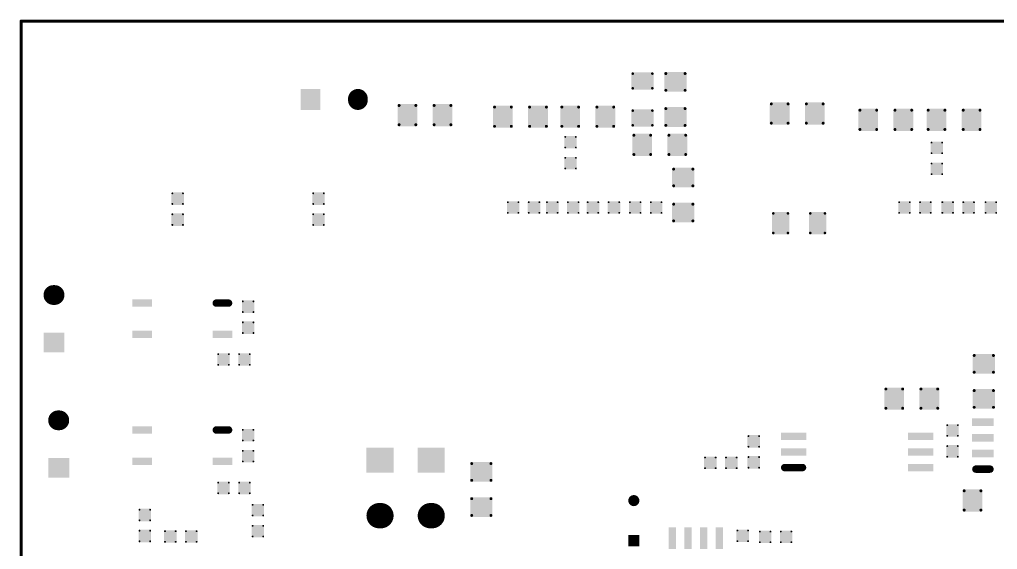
# Model space of a CAD drawing. Header units: millimetres. Extents: x 34 to 187, y 46 to 127.
# Drawn here: x 34.2 to 113.5, y 84.2 to 127.1 of the extents above; entities that cross this region are included whole.
import ezdxf

# ---------------------------------------------------------------- set-up
doc = ezdxf.new("R2010")
doc.units = ezdxf.units.MM
doc.layers.add('BottomPaste', color=16, linetype='Continuous')
doc.layers.add('KeepOutLayer', color=6, linetype='Continuous')

msp = doc.modelspace()

# ---------------------------------------------------------------- linework, layer by layer
at = {"layer": 'BottomPaste'}
for points, const_width in [([(83.862, 122.745, 1), (83.966, 122.745, 1)], 0.105), ([(85.452, 122.745, 1), (85.556, 122.745, 1)], 0.105), ([(86.534, 122.752, 1), (86.654, 122.752, 1)], 0.12), ([(88.098, 122.752, 1), (88.218, 122.752, 1)], 0.12), ([(61.215, 120.7, 1), (62.015, 120.7, 1)], 0.8), ([(61.215, 120.6, 1), (62.015, 120.6, 1)], 0.8), ([(83.862, 121.555, 1), (83.966, 121.555, 1)], 0.105), ([(85.452, 121.555, 1), (85.556, 121.555, 1)], 0.105), ([(86.534, 121.392, 1), (86.654, 121.392, 1)], 0.12), ([(88.098, 121.392, 1), (88.218, 121.392, 1)], 0.12), ([(64.894, 120.162, 1), (65.014, 120.162, 1)], 0.12), ([(66.254, 120.162, 1), (66.374, 120.162, 1)], 0.12), ([(67.738, 120.162, 1), (67.858, 120.162, 1)], 0.12), ([(69.098, 120.162, 1), (69.218, 120.162, 1)], 0.12), ([(72.641, 120.035, 1), (72.761, 120.035, 1)], 0.12), ([(74.001, 120.035, 1), (74.121, 120.035, 1)], 0.12), ([(75.485, 120.035, 1), (75.605, 120.035, 1)], 0.12), ([(76.845, 120.035, 1), (76.965, 120.035, 1)], 0.12), ([(78.102, 120.035, 1), (78.222, 120.035, 1)], 0.12), ([(79.462, 120.035, 1), (79.582, 120.035, 1)], 0.12), ([(80.946, 120.035, 1), (81.066, 120.035, 1)], 0.12), ([(82.306, 120.035, 1), (82.426, 120.035, 1)], 0.12), ([(83.862, 119.745, 1), (83.966, 119.745, 1)], 0.105), ([(85.452, 119.745, 1), (85.556, 119.745, 1)], 0.105), ([(86.534, 119.908, 1), (86.654, 119.908, 1)], 0.12), ([(88.098, 119.908, 1), (88.218, 119.908, 1)], 0.12), ([(95.094, 120.289, 1), (95.214, 120.289, 1)], 0.12), ([(96.454, 120.289, 1), (96.574, 120.289, 1)], 0.12), ([(97.939, 120.289, 1), (98.059, 120.289, 1)], 0.12), ([(99.299, 120.289, 1), (99.419, 120.289, 1)], 0.12), ([(102.282, 119.781, 1), (102.402, 119.781, 1)], 0.12), ([(103.642, 119.781, 1), (103.762, 119.781, 1)], 0.12), ([(105.127, 119.781, 1), (105.247, 119.781, 1)], 0.12), ([(106.487, 119.781, 1), (106.607, 119.781, 1)], 0.12), ([(107.82, 119.781, 1), (107.94, 119.781, 1)], 0.12), ([(109.18, 119.781, 1), (109.3, 119.781, 1)], 0.12), ([(110.664, 119.781, 1), (110.784, 119.781, 1)], 0.12), ([(112.024, 119.781, 1), (112.144, 119.781, 1)], 0.12), ([(64.894, 118.598, 1), (65.014, 118.598, 1)], 0.12), ([(66.254, 118.598, 1), (66.374, 118.598, 1)], 0.12), ([(67.738, 118.598, 1), (67.858, 118.598, 1)], 0.12), ([(69.098, 118.598, 1), (69.218, 118.598, 1)], 0.12), ([(72.641, 118.471, 1), (72.761, 118.471, 1)], 0.12), ([(74.001, 118.471, 1), (74.121, 118.471, 1)], 0.12), ([(75.485, 118.471, 1), (75.605, 118.471, 1)], 0.12), ([(76.845, 118.471, 1), (76.965, 118.471, 1)], 0.12), ([(78.102, 118.471, 1), (78.222, 118.471, 1)], 0.12), ([(79.462, 118.471, 1), (79.582, 118.471, 1)], 0.12), ([(80.946, 118.471, 1), (81.066, 118.471, 1)], 0.12), ([(82.306, 118.471, 1), (82.426, 118.471, 1)], 0.12), ([(83.862, 118.555, 1), (83.966, 118.555, 1)], 0.105), ([(85.452, 118.555, 1), (85.556, 118.555, 1)], 0.105), ([(86.534, 118.548, 1), (86.654, 118.548, 1)], 0.12), ([(88.098, 118.548, 1), (88.218, 118.548, 1)], 0.12), ([(95.094, 118.725, 1), (95.214, 118.725, 1)], 0.12), ([(96.454, 118.725, 1), (96.574, 118.725, 1)], 0.12), ([(97.939, 118.725, 1), (98.059, 118.725, 1)], 0.12), ([(99.299, 118.725, 1), (99.419, 118.725, 1)], 0.12), ([(102.282, 118.217, 1), (102.402, 118.217, 1)], 0.12), ([(103.642, 118.217, 1), (103.762, 118.217, 1)], 0.12), ([(105.127, 118.217, 1), (105.247, 118.217, 1)], 0.12), ([(106.487, 118.217, 1), (106.607, 118.217, 1)], 0.12), ([(107.82, 118.217, 1), (107.94, 118.217, 1)], 0.12), ([(109.18, 118.217, 1), (109.3, 118.217, 1)], 0.12), ([(110.664, 118.217, 1), (110.784, 118.217, 1)], 0.12), ([(112.024, 118.217, 1), (112.144, 118.217, 1)], 0.12), ([(78.397, 117.614, 1), (78.473, 117.614, 1)], 0.0762), ([(79.261, 117.614, 1), (79.337, 117.614, 1)], 0.0762), ([(83.944, 117.749, 1), (84.064, 117.749, 1)], 0.12), ([(85.304, 117.749, 1), (85.424, 117.749, 1)], 0.12), ([(86.788, 117.749, 1), (86.908, 117.749, 1)], 0.12), ([(88.148, 117.749, 1), (88.268, 117.749, 1)], 0.12), ([(78.397, 116.75, 1), (78.473, 116.75, 1)], 0.0762), ([(79.261, 116.75, 1), (79.337, 116.75, 1)], 0.0762), ([(108.115, 117.156, 1), (108.191, 117.156, 1)], 0.0762), ([(108.979, 117.156, 1), (109.055, 117.156, 1)], 0.0762), ([(78.397, 115.914, 1), (78.473, 115.914, 1)], 0.0762), ([(79.261, 115.914, 1), (79.337, 115.914, 1)], 0.0762), ([(83.944, 116.185, 1), (84.064, 116.185, 1)], 0.12), ([(85.304, 116.185, 1), (85.424, 116.185, 1)], 0.12), ([(86.788, 116.185, 1), (86.908, 116.185, 1)], 0.12), ([(88.148, 116.185, 1), (88.268, 116.185, 1)], 0.12), ([(108.115, 116.293, 1), (108.191, 116.293, 1)], 0.0762), ([(108.979, 116.293, 1), (109.055, 116.293, 1)], 0.0762), ([(78.397, 115.05, 1), (78.473, 115.05, 1)], 0.0762), ([(79.261, 115.05, 1), (79.337, 115.05, 1)], 0.0762), ([(87.169, 115.005, 1), (87.289, 115.005, 1)], 0.12), ([(88.733, 115.005, 1), (88.853, 115.005, 1)], 0.12), ([(108.115, 115.456, 1), (108.191, 115.456, 1)], 0.0762), ([(108.979, 115.456, 1), (109.055, 115.456, 1)], 0.0762), ([(108.115, 114.593, 1), (108.191, 114.593, 1)], 0.0762), ([(108.979, 114.593, 1), (109.055, 114.593, 1)], 0.0762), ([(87.169, 113.645, 1), (87.289, 113.645, 1)], 0.12), ([(88.733, 113.645, 1), (88.853, 113.645, 1)], 0.12), ([(46.52, 113.042, 1), (46.596, 113.042, 1)], 0.0762), ([(47.384, 113.042, 1), (47.46, 113.042, 1)], 0.0762), ([(57.95, 113.042, 1), (58.026, 113.042, 1)], 0.0762), ([(58.814, 113.042, 1), (58.89, 113.042, 1)], 0.0762), ([(46.52, 112.178, 1), (46.596, 112.178, 1)], 0.0762), ([(47.384, 112.178, 1), (47.46, 112.178, 1)], 0.0762), ([(57.95, 112.178, 1), (58.026, 112.178, 1)], 0.0762), ([(58.814, 112.178, 1), (58.89, 112.178, 1)], 0.0762), ([(73.737, 112.319, 1), (73.813, 112.319, 1)], 0.0762), ([(74.601, 112.319, 1), (74.677, 112.319, 1)], 0.0762), ([(75.437, 112.319, 1), (75.513, 112.319, 1)], 0.0762), ([(76.301, 112.319, 1), (76.377, 112.319, 1)], 0.0762), ([(76.912, 112.319, 1), (76.988, 112.319, 1)], 0.0762), ([(77.776, 112.319, 1), (77.852, 112.319, 1)], 0.0762), ([(78.612, 112.319, 1), (78.688, 112.319, 1)], 0.0762), ([(79.476, 112.319, 1), (79.552, 112.319, 1)], 0.0762), ([(80.214, 112.319, 1), (80.29, 112.319, 1)], 0.0762), ([(81.078, 112.319, 1), (81.154, 112.319, 1)], 0.0762), ([(81.914, 112.319, 1), (81.99, 112.319, 1)], 0.0762), ([(82.778, 112.319, 1), (82.854, 112.319, 1)], 0.0762), ([(83.643, 112.319, 1), (83.719, 112.319, 1)], 0.0762), ([(84.507, 112.319, 1), (84.583, 112.319, 1)], 0.0762), ([(85.343, 112.319, 1), (85.419, 112.319, 1)], 0.0762), ([(86.207, 112.319, 1), (86.283, 112.319, 1)], 0.0762), ([(87.169, 112.161, 1), (87.289, 112.161, 1)], 0.12), ([(88.733, 112.161, 1), (88.853, 112.161, 1)], 0.12), ([(105.487, 112.319, 1), (105.563, 112.319, 1)], 0.0762), ([(106.351, 112.319, 1), (106.427, 112.319, 1)], 0.0762), ([(107.187, 112.319, 1), (107.263, 112.319, 1)], 0.0762), ([(108.051, 112.319, 1), (108.127, 112.319, 1)], 0.0762), ([(108.993, 112.319, 1), (109.069, 112.319, 1)], 0.0762), ([(109.856, 112.319, 1), (109.932, 112.319, 1)], 0.0762), ([(110.693, 112.319, 1), (110.769, 112.319, 1)], 0.0762), ([(111.556, 112.319, 1), (111.632, 112.319, 1)], 0.0762), ([(112.498, 112.319, 1), (112.574, 112.319, 1)], 0.0762), ([(113.362, 112.319, 1), (113.438, 112.319, 1)], 0.0762), ([(46.52, 111.342, 1), (46.596, 111.342, 1)], 0.0762), ([(47.384, 111.342, 1), (47.46, 111.342, 1)], 0.0762), ([(57.95, 111.342, 1), (58.026, 111.342, 1)], 0.0762), ([(58.814, 111.342, 1), (58.89, 111.342, 1)], 0.0762), ([(73.737, 111.455, 1), (73.813, 111.455, 1)], 0.0762), ([(74.601, 111.455, 1), (74.677, 111.455, 1)], 0.0762), ([(75.437, 111.455, 1), (75.513, 111.455, 1)], 0.0762), ([(76.301, 111.455, 1), (76.377, 111.455, 1)], 0.0762), ([(76.912, 111.455, 1), (76.988, 111.455, 1)], 0.0762), ([(77.776, 111.455, 1), (77.852, 111.455, 1)], 0.0762), ([(78.612, 111.455, 1), (78.688, 111.455, 1)], 0.0762), ([(79.476, 111.455, 1), (79.552, 111.455, 1)], 0.0762), ([(80.214, 111.455, 1), (80.29, 111.455, 1)], 0.0762), ([(81.078, 111.455, 1), (81.154, 111.455, 1)], 0.0762), ([(81.914, 111.455, 1), (81.99, 111.455, 1)], 0.0762), ([(82.778, 111.455, 1), (82.854, 111.455, 1)], 0.0762), ([(83.643, 111.455, 1), (83.719, 111.455, 1)], 0.0762), ([(84.507, 111.455, 1), (84.583, 111.455, 1)], 0.0762), ([(85.343, 111.455, 1), (85.419, 111.455, 1)], 0.0762), ([(86.207, 111.455, 1), (86.283, 111.455, 1)], 0.0762), ([(95.262, 111.412, 1), (95.366, 111.412, 1)], 0.105), ([(96.452, 111.412, 1), (96.556, 111.412, 1)], 0.105), ([(98.262, 111.412, 1), (98.366, 111.412, 1)], 0.105), ([(99.452, 111.412, 1), (99.556, 111.412, 1)], 0.105), ([(105.487, 111.455, 1), (105.563, 111.455, 1)], 0.0762), ([(106.351, 111.455, 1), (106.427, 111.455, 1)], 0.0762), ([(107.187, 111.455, 1), (107.263, 111.455, 1)], 0.0762), ([(108.051, 111.455, 1), (108.127, 111.455, 1)], 0.0762), ([(108.993, 111.455, 1), (109.069, 111.455, 1)], 0.0762), ([(109.856, 111.455, 1), (109.932, 111.455, 1)], 0.0762), ([(110.693, 111.455, 1), (110.769, 111.455, 1)], 0.0762), ([(111.556, 111.455, 1), (111.632, 111.455, 1)], 0.0762), ([(112.498, 111.455, 1), (112.574, 111.455, 1)], 0.0762), ([(113.362, 111.455, 1), (113.438, 111.455, 1)], 0.0762), ([(46.52, 110.478, 1), (46.596, 110.478, 1)], 0.0762), ([(47.384, 110.478, 1), (47.46, 110.478, 1)], 0.0762), ([(57.95, 110.478, 1), (58.026, 110.478, 1)], 0.0762), ([(58.814, 110.478, 1), (58.89, 110.478, 1)], 0.0762), ([(87.169, 110.801, 1), (87.289, 110.801, 1)], 0.12), ([(88.733, 110.801, 1), (88.853, 110.801, 1)], 0.12), ([(95.262, 109.822, 1), (95.366, 109.822, 1)], 0.105), ([(96.452, 109.822, 1), (96.556, 109.822, 1)], 0.105), ([(98.262, 109.822, 1), (98.366, 109.822, 1)], 0.105), ([(99.452, 109.822, 1), (99.556, 109.822, 1)], 0.105), ([(36.507, 104.795, 1), (37.307, 104.795, 1)], 0.8), ([(36.607, 104.795, 1), (37.407, 104.795, 1)], 0.8), ([(49.971, 104.14, 1), (50.271, 104.14, 1)], 0.3), ([(50.971, 104.14, 1), (51.271, 104.14, 1)], 0.3), ([(52.235, 104.279, 1), (52.311, 104.279, 1)], 0.0762), ([(53.099, 104.279, 1), (53.175, 104.279, 1)], 0.0762), ([(52.235, 103.415, 1), (52.311, 103.415, 1)], 0.0762), ([(53.099, 103.415, 1), (53.175, 103.415, 1)], 0.0762), ([(52.235, 102.579, 1), (52.311, 102.579, 1)], 0.0762), ([(53.099, 102.579, 1), (53.175, 102.579, 1)], 0.0762), ([(52.235, 101.715, 1), (52.311, 101.715, 1)], 0.0762), ([(53.099, 101.715, 1), (53.175, 101.715, 1)], 0.0762), ([(50.242, 100, 1), (50.318, 100, 1)], 0.0762), ([(51.106, 100, 1), (51.182, 100, 1)], 0.0762), ([(51.942, 100, 1), (52.018, 100, 1)], 0.0762), ([(52.806, 100, 1), (52.882, 100, 1)], 0.0762), ([(111.553, 99.892, 1), (111.673, 99.892, 1)], 0.12), ([(113.117, 99.892, 1), (113.237, 99.892, 1)], 0.12), ([(50.242, 99.136, 1), (50.318, 99.136, 1)], 0.0762), ([(51.106, 99.136, 1), (51.182, 99.136, 1)], 0.0762), ([(51.942, 99.136, 1), (52.018, 99.136, 1)], 0.0762), ([(52.806, 99.136, 1), (52.882, 99.136, 1)], 0.0762), ([(111.553, 98.532, 1), (111.673, 98.532, 1)], 0.12), ([(113.117, 98.532, 1), (113.237, 98.532, 1)], 0.12), ([(104.391, 97.175, 1), (104.511, 97.175, 1)], 0.12), ([(105.751, 97.175, 1), (105.871, 97.175, 1)], 0.12), ([(107.235, 97.175, 1), (107.355, 97.175, 1)], 0.12), ([(108.595, 97.175, 1), (108.715, 97.175, 1)], 0.12), ([(111.553, 97.048, 1), (111.673, 97.048, 1)], 0.12), ([(113.117, 97.048, 1), (113.237, 97.048, 1)], 0.12), ([(36.888, 94.635, 1), (37.688, 94.635, 1)], 0.8), ([(36.988, 94.635, 1), (37.788, 94.635, 1)], 0.8), ([(104.391, 95.611, 1), (104.511, 95.611, 1)], 0.12), ([(105.751, 95.611, 1), (105.871, 95.611, 1)], 0.12), ([(107.235, 95.611, 1), (107.355, 95.611, 1)], 0.12), ([(108.595, 95.611, 1), (108.715, 95.611, 1)], 0.12), ([(111.553, 95.688, 1), (111.673, 95.688, 1)], 0.12), ([(113.117, 95.688, 1), (113.237, 95.688, 1)], 0.12), ([(49.971, 93.853, 1), (50.271, 93.853, 1)], 0.3), ([(50.971, 93.853, 1), (51.271, 93.853, 1)], 0.3), ([(52.235, 93.865, 1), (52.311, 93.865, 1)], 0.0762), ([(53.099, 93.865, 1), (53.175, 93.865, 1)], 0.0762), ([(109.389, 94.246, 1), (109.466, 94.246, 1)], 0.0762), ([(110.253, 94.246, 1), (110.329, 94.246, 1)], 0.0762), ([(52.235, 93.001, 1), (52.311, 93.001, 1)], 0.0762), ([(53.099, 93.001, 1), (53.175, 93.001, 1)], 0.0762), ([(93.26, 93.357, 1), (93.337, 93.357, 1)], 0.0762), ([(94.124, 93.357, 1), (94.2, 93.357, 1)], 0.0762), ([(109.389, 93.382, 1), (109.466, 93.382, 1)], 0.0762), ([(110.253, 93.382, 1), (110.329, 93.382, 1)], 0.0762), ([(52.235, 92.165, 1), (52.311, 92.165, 1)], 0.0762), ([(53.099, 92.165, 1), (53.175, 92.165, 1)], 0.0762), ([(93.26, 92.493, 1), (93.337, 92.493, 1)], 0.0762), ([(94.124, 92.493, 1), (94.2, 92.493, 1)], 0.0762), ([(109.389, 92.546, 1), (109.466, 92.546, 1)], 0.0762), ([(110.253, 92.546, 1), (110.329, 92.546, 1)], 0.0762), ([(52.235, 91.301, 1), (52.311, 91.301, 1)], 0.0762), ([(53.099, 91.301, 1), (53.175, 91.301, 1)], 0.0762), ([(70.786, 91.129, 1), (70.906, 91.129, 1)], 0.12), ([(72.35, 91.129, 1), (72.47, 91.129, 1)], 0.12), ([(89.739, 91.618, 1), (89.815, 91.618, 1)], 0.0762), ([(90.603, 91.618, 1), (90.679, 91.618, 1)], 0.0762), ([(91.439, 91.618, 1), (91.515, 91.618, 1)], 0.0762), ([(92.303, 91.618, 1), (92.379, 91.618, 1)], 0.0762), ([(93.26, 91.657, 1), (93.337, 91.657, 1)], 0.0762), ([(94.124, 91.657, 1), (94.2, 91.657, 1)], 0.0762), ([(109.389, 91.682, 1), (109.466, 91.682, 1)], 0.0762), ([(110.253, 91.682, 1), (110.329, 91.682, 1)], 0.0762), ([(89.739, 90.754, 1), (89.815, 90.754, 1)], 0.0762), ([(90.603, 90.754, 1), (90.679, 90.754, 1)], 0.0762), ([(91.439, 90.754, 1), (91.515, 90.754, 1)], 0.0762), ([(92.303, 90.754, 1), (92.379, 90.754, 1)], 0.0762), ([(93.26, 90.793, 1), (93.337, 90.793, 1)], 0.0762), ([(94.124, 90.793, 1), (94.2, 90.793, 1)], 0.0762), ([(96.087, 90.805, 1), (96.387, 90.805, 1)], 0.3), ([(97.537, 90.805, 1), (97.837, 90.805, 1)], 0.3), ([(111.599, 90.678, 1), (111.899, 90.678, 1)], 0.3), ([(112.749, 90.678, 1), (113.049, 90.678, 1)], 0.3), ([(50.242, 89.586, 1), (50.318, 89.586, 1)], 0.0762), ([(51.106, 89.586, 1), (51.182, 89.586, 1)], 0.0762), ([(51.942, 89.586, 1), (52.018, 89.586, 1)], 0.0762), ([(52.806, 89.586, 1), (52.882, 89.586, 1)], 0.0762), ([(70.786, 89.769, 1), (70.906, 89.769, 1)], 0.12), ([(72.35, 89.769, 1), (72.47, 89.769, 1)], 0.12), ([(110.741, 88.92, 1), (110.861, 88.92, 1)], 0.12), ([(112.101, 88.92, 1), (112.221, 88.92, 1)], 0.12), ([(50.242, 88.722, 1), (50.318, 88.722, 1)], 0.0762), ([(51.106, 88.722, 1), (51.182, 88.722, 1)], 0.0762), ([(51.942, 88.722, 1), (52.018, 88.722, 1)], 0.0762), ([(52.806, 88.722, 1), (52.882, 88.722, 1)], 0.0762), ([(70.786, 88.285, 1), (70.906, 88.285, 1)], 0.12), ([(72.35, 88.285, 1), (72.47, 88.285, 1)], 0.12), ([(83.775, 88.125, 1), (84.225, 88.125, 1)], 0.45), ([(43.853, 87.388, 1), (43.929, 87.388, 1)], 0.0762), ([(44.717, 87.388, 1), (44.793, 87.388, 1)], 0.0762), ([(53.03, 87.782, 1), (53.106, 87.782, 1)], 0.0762), ([(53.894, 87.782, 1), (53.97, 87.782, 1)], 0.0762), ([(62.822, 86.904, 1), (63.847, 86.904, 1)], 1.025), ([(62.972, 86.904, 1), (63.997, 86.904, 1)], 1.025), ([(66.977, 86.904, 1), (68.002, 86.904, 1)], 1.025), ([(67.126, 86.904, 1), (68.151, 86.904, 1)], 1.025), ([(110.741, 87.356, 1), (110.861, 87.356, 1)], 0.12), ([(112.101, 87.356, 1), (112.221, 87.356, 1)], 0.12), ([(43.853, 86.524, 1), (43.929, 86.524, 1)], 0.0762), ([(44.717, 86.524, 1), (44.793, 86.524, 1)], 0.0762), ([(53.03, 86.918, 1), (53.106, 86.918, 1)], 0.0762), ([(53.894, 86.918, 1), (53.97, 86.918, 1)], 0.0762), ([(70.786, 86.925, 1), (70.906, 86.925, 1)], 0.12), ([(72.35, 86.925, 1), (72.47, 86.925, 1)], 0.12), ([(43.853, 85.688, 1), (43.929, 85.688, 1)], 0.0762), ([(44.717, 85.688, 1), (44.793, 85.688, 1)], 0.0762), ([(45.924, 85.649, 1), (46, 85.649, 1)], 0.0762), ([(46.788, 85.649, 1), (46.864, 85.649, 1)], 0.0762), ([(47.624, 85.649, 1), (47.7, 85.649, 1)], 0.0762), ([(48.488, 85.649, 1), (48.564, 85.649, 1)], 0.0762), ([(53.03, 86.082, 1), (53.106, 86.082, 1)], 0.0762), ([(53.894, 86.082, 1), (53.97, 86.082, 1)], 0.0762), ([(92.367, 85.705, 1), (92.443, 85.705, 1)], 0.0762), ([(93.231, 85.705, 1), (93.307, 85.705, 1)], 0.0762), ([(94.184, 85.617, 1), (94.26, 85.617, 1)], 0.0762), ([(95.048, 85.617, 1), (95.124, 85.617, 1)], 0.0762), ([(95.884, 85.617, 1), (95.96, 85.617, 1)], 0.0762), ([(96.748, 85.617, 1), (96.824, 85.617, 1)], 0.0762), ([(43.853, 84.824, 1), (43.929, 84.824, 1)], 0.0762), ([(44.717, 84.824, 1), (44.793, 84.824, 1)], 0.0762), ([(53.03, 85.218, 1), (53.106, 85.218, 1)], 0.0762), ([(53.894, 85.218, 1), (53.97, 85.218, 1)], 0.0762), ([(92.367, 84.841, 1), (92.443, 84.841, 1)], 0.0762), ([(93.231, 84.841, 1), (93.307, 84.841, 1)], 0.0762), ([(45.924, 84.785, 1), (46, 84.785, 1)], 0.0762), ([(46.788, 84.785, 1), (46.864, 84.785, 1)], 0.0762), ([(47.624, 84.785, 1), (47.7, 84.785, 1)], 0.0762), ([(48.488, 84.785, 1), (48.564, 84.785, 1)], 0.0762), ([(94.184, 84.753, 1), (94.26, 84.753, 1)], 0.0762), ([(95.048, 84.753, 1), (95.124, 84.753, 1)], 0.0762), ([(95.884, 84.753, 1), (95.96, 84.753, 1)], 0.0762), ([(96.748, 84.753, 1), (96.824, 84.753, 1)], 0.0762)]:
    msp.add_lwpolyline(points, format="xyb", close=True, dxfattribs=dict(at, const_width=const_width))
for points, const_width in [([(61.615, 120.6), (61.615, 120.7)], 1.6), ([(37.007, 104.795), (36.907, 104.795)], 1.6), ([(50.121, 104.14), (51.121, 104.14)], 0.6), ([(37.388, 94.635), (37.288, 94.635)], 1.6), ([(50.121, 93.853), (51.121, 93.853)], 0.6), ([(97.687, 90.805), (96.237, 90.805)], 0.6), ([(112.899, 90.678), (111.749, 90.678)], 0.6), ([(63.485, 86.904), (63.335, 86.904)], 2.05), ([(67.639, 86.904), (67.489, 86.904)], 2.05)]:
    msp.add_lwpolyline(points, dxfattribs=dict(at, const_width=const_width))
for points in [[(85.609, 121.555), (85.609, 122.745), (83.809, 121.555), (83.809, 122.745)], [(85.504, 121.45), (85.504, 122.85), (83.914, 121.45), (83.914, 122.85)], [(86.474, 122.752), (86.474, 121.392), (88.278, 122.752), (88.278, 121.392)], [(86.594, 122.873), (86.594, 121.272), (88.158, 122.873), (88.158, 121.272)], [(56.965, 121.5), (56.965, 119.8), (58.565, 121.5), (58.565, 119.8)], [(64.834, 118.598), (66.434, 118.598), (64.834, 120.162), (66.434, 120.162)], [(64.954, 118.478), (66.314, 118.478), (64.954, 120.282), (66.314, 120.282)], [(67.678, 118.598), (69.278, 118.598), (67.678, 120.162), (69.278, 120.162)], [(67.798, 118.478), (69.158, 118.478), (67.798, 120.282), (69.158, 120.282)], [(74.181, 120.035), (72.581, 120.035), (74.181, 118.471), (72.581, 118.471)], [(74.061, 120.155), (72.701, 120.155), (74.061, 118.351), (72.701, 118.351)], [(77.025, 120.035), (75.425, 120.035), (77.025, 118.471), (75.425, 118.471)], [(76.905, 120.155), (75.545, 120.155), (76.905, 118.351), (75.545, 118.351)], [(79.642, 120.035), (78.041, 120.035), (79.642, 118.471), (78.041, 118.471)], [(79.522, 120.155), (78.162, 120.155), (79.522, 118.351), (78.162, 118.351)], [(82.486, 120.035), (80.886, 120.035), (82.486, 118.471), (80.886, 118.471)], [(82.366, 120.155), (81.006, 120.155), (82.366, 118.351), (81.006, 118.351)], [(85.504, 118.45), (85.504, 119.85), (83.914, 118.45), (83.914, 119.85)], [(86.474, 119.908), (86.474, 118.548), (88.278, 119.908), (88.278, 118.548)], [(86.594, 120.028), (86.594, 118.427), (88.158, 120.028), (88.158, 118.427)], [(95.034, 118.725), (96.634, 118.725), (95.034, 120.289), (96.634, 120.289)], [(95.154, 118.605), (96.514, 118.605), (95.154, 120.409), (96.514, 120.409)], [(97.879, 118.725), (99.479, 118.725), (97.879, 120.289), (99.479, 120.289)], [(97.999, 118.605), (99.359, 118.605), (97.999, 120.409), (99.359, 120.409)], [(103.702, 119.901), (102.342, 119.901), (103.702, 118.097), (102.342, 118.097)], [(106.547, 119.901), (105.187, 119.901), (106.547, 118.097), (105.187, 118.097)], [(109.24, 119.901), (107.88, 119.901), (109.24, 118.097), (107.88, 118.097)], [(112.084, 119.901), (110.724, 119.901), (112.084, 118.097), (110.724, 118.097)], [(85.609, 118.555), (85.609, 119.745), (83.809, 118.555), (83.809, 119.745)], [(103.822, 119.781), (102.222, 119.781), (103.822, 118.217), (102.222, 118.217)], [(106.667, 119.781), (105.067, 119.781), (106.667, 118.217), (105.067, 118.217)], [(109.36, 119.781), (107.76, 119.781), (109.36, 118.217), (107.76, 118.217)], [(112.204, 119.781), (110.604, 119.781), (112.204, 118.217), (110.604, 118.217)], [(79.375, 117.614), (78.359, 117.614), (79.375, 116.75), (78.359, 116.75)], [(79.299, 117.69), (78.435, 117.69), (79.299, 116.674), (78.435, 116.674)], [(83.883, 116.185), (85.484, 116.185), (83.883, 117.749), (85.484, 117.749)], [(84.004, 116.065), (85.364, 116.065), (84.004, 117.869), (85.364, 117.869)], [(86.728, 116.185), (88.328, 116.185), (86.728, 117.749), (88.328, 117.749)], [(86.848, 116.065), (88.208, 116.065), (86.848, 117.869), (88.208, 117.869)], [(109.093, 117.156), (108.077, 117.156), (109.093, 116.293), (108.077, 116.293)], [(109.017, 117.233), (108.153, 117.233), (109.017, 116.217), (108.153, 116.217)], [(79.375, 115.914), (78.359, 115.914), (79.375, 115.05), (78.359, 115.05)], [(79.299, 115.99), (78.435, 115.99), (79.299, 114.974), (78.435, 114.974)], [(87.229, 115.126), (87.229, 113.525), (88.793, 115.126), (88.793, 113.525)], [(109.093, 115.456), (108.077, 115.456), (109.093, 114.593), (108.077, 114.593)], [(109.017, 115.533), (108.153, 115.533), (109.017, 114.517), (108.153, 114.517)], [(87.109, 115.005), (87.109, 113.645), (88.913, 115.005), (88.913, 113.645)], [(47.498, 113.042), (46.482, 113.042), (47.498, 112.178), (46.482, 112.178)], [(47.422, 113.118), (46.558, 113.118), (47.422, 112.102), (46.558, 112.102)], [(58.928, 113.042), (57.912, 113.042), (58.928, 112.178), (57.912, 112.178)], [(58.852, 113.118), (57.988, 113.118), (58.852, 112.102), (57.988, 112.102)], [(73.699, 112.319), (73.699, 111.455), (74.715, 112.319), (74.715, 111.455)], [(73.775, 112.395), (73.775, 111.379), (74.639, 112.395), (74.639, 111.379)], [(75.399, 112.319), (75.399, 111.455), (76.415, 112.319), (76.415, 111.455)], [(75.475, 112.395), (75.475, 111.379), (76.339, 112.395), (76.339, 111.379)], [(76.874, 112.319), (76.874, 111.455), (77.89, 112.319), (77.89, 111.455)], [(76.95, 112.395), (76.95, 111.379), (77.814, 112.395), (77.814, 111.379)], [(78.574, 112.319), (78.574, 111.455), (79.59, 112.319), (79.59, 111.455)], [(78.65, 112.395), (78.65, 111.379), (79.514, 112.395), (79.514, 111.379)], [(80.176, 112.319), (80.176, 111.455), (81.192, 112.319), (81.192, 111.455)], [(80.252, 112.395), (80.252, 111.379), (81.116, 112.395), (81.116, 111.379)], [(81.876, 112.319), (81.876, 111.455), (82.892, 112.319), (82.892, 111.455)], [(81.952, 112.395), (81.952, 111.379), (82.816, 112.395), (82.816, 111.379)], [(84.621, 111.455), (84.621, 112.319), (83.605, 111.455), (83.605, 112.319)], [(84.545, 111.379), (84.545, 112.395), (83.681, 111.379), (83.681, 112.395)], [(86.321, 111.455), (86.321, 112.319), (85.305, 111.455), (85.305, 112.319)], [(86.245, 111.379), (86.245, 112.395), (85.381, 111.379), (85.381, 112.395)], [(87.109, 112.161), (87.109, 110.801), (88.913, 112.161), (88.913, 110.801)], [(87.229, 112.281), (87.229, 110.68), (88.793, 112.281), (88.793, 110.68)], [(105.449, 112.319), (105.449, 111.455), (106.465, 112.319), (106.465, 111.455)], [(105.525, 112.395), (105.525, 111.379), (106.389, 112.395), (106.389, 111.379)], [(107.149, 112.319), (107.149, 111.455), (108.165, 112.319), (108.165, 111.455)], [(107.225, 112.395), (107.225, 111.379), (108.089, 112.395), (108.089, 111.379)], [(108.954, 112.319), (108.954, 111.455), (109.97, 112.319), (109.97, 111.455)], [(109.031, 112.395), (109.031, 111.379), (109.894, 112.395), (109.894, 111.379)], [(110.654, 112.319), (110.654, 111.455), (111.67, 112.319), (111.67, 111.455)], [(110.731, 112.395), (110.731, 111.379), (111.594, 112.395), (111.594, 111.379)], [(112.46, 112.319), (112.46, 111.455), (113.476, 112.319), (113.476, 111.455)], [(112.536, 112.395), (112.536, 111.379), (113.4, 112.395), (113.4, 111.379)], [(47.498, 111.342), (46.482, 111.342), (47.498, 110.478), (46.482, 110.478)], [(47.422, 111.418), (46.558, 111.418), (47.422, 110.402), (46.558, 110.402)], [(58.928, 111.342), (57.912, 111.342), (58.928, 110.478), (57.912, 110.478)], [(58.852, 111.418), (57.988, 111.418), (58.852, 110.402), (57.988, 110.402)], [(95.209, 109.822), (96.609, 109.822), (95.209, 111.412), (96.609, 111.412)], [(95.314, 109.717), (96.504, 109.717), (95.314, 111.517), (96.504, 111.517)], [(98.209, 109.822), (99.609, 109.822), (98.209, 111.412), (99.609, 111.412)], [(98.314, 109.717), (99.504, 109.717), (98.314, 111.517), (99.504, 111.517)], [(44.921, 103.84), (44.921, 104.44), (43.321, 103.84), (43.321, 104.44)], [(53.213, 104.279), (52.197, 104.279), (53.213, 103.415), (52.197, 103.415)], [(53.137, 104.355), (52.273, 104.355), (53.137, 103.339), (52.273, 103.339)], [(53.213, 102.579), (52.197, 102.579), (53.213, 101.715), (52.197, 101.715)], [(53.137, 102.655), (52.273, 102.655), (53.137, 101.639), (52.273, 101.639)], [(36.107, 100.145), (37.807, 100.145), (36.107, 101.745), (37.807, 101.745)], [(44.921, 101.3), (44.921, 101.9), (43.321, 101.3), (43.321, 101.9)], [(51.421, 101.3), (51.421, 101.9), (49.821, 101.3), (49.821, 101.9)], [(50.204, 100), (50.204, 99.136), (51.22, 100), (51.22, 99.136)], [(50.28, 100.076), (50.28, 99.06), (51.144, 100.076), (51.144, 99.06)], [(51.904, 100), (51.904, 99.136), (52.92, 100), (52.92, 99.136)], [(51.98, 100.076), (51.98, 99.06), (52.844, 100.076), (52.844, 99.06)], [(113.177, 98.412), (113.177, 100.013), (111.613, 98.412), (111.613, 100.013)], [(113.297, 98.532), (113.297, 99.892), (111.493, 98.532), (111.493, 99.892)], [(104.331, 95.611), (105.931, 95.611), (104.331, 97.175), (105.931, 97.175)], [(104.451, 95.491), (105.811, 95.491), (104.451, 97.295), (105.811, 97.295)], [(107.175, 95.611), (108.775, 95.611), (107.175, 97.175), (108.775, 97.175)], [(107.295, 95.491), (108.655, 95.491), (107.295, 97.295), (108.655, 97.295)], [(113.297, 95.688), (113.297, 97.048), (111.493, 95.688), (111.493, 97.048)], [(113.177, 95.567), (113.177, 97.168), (111.613, 95.567), (111.613, 97.168)], [(111.449, 94.788), (111.449, 94.188), (113.199, 94.788), (113.199, 94.188)], [(44.921, 93.553), (44.921, 94.153), (43.321, 93.553), (43.321, 94.153)], [(53.213, 93.865), (52.197, 93.865), (53.213, 93.001), (52.197, 93.001)], [(53.137, 93.941), (52.273, 93.941), (53.137, 92.925), (52.273, 92.925)], [(95.937, 93.645), (95.937, 93.045), (97.987, 93.645), (97.987, 93.045)], [(106.237, 93.645), (106.237, 93.045), (108.287, 93.645), (108.287, 93.045)], [(110.367, 94.246), (109.351, 94.246), (110.367, 93.382), (109.351, 93.382)], [(110.291, 94.322), (109.427, 94.322), (110.291, 93.306), (109.427, 93.306)], [(93.222, 92.493), (94.238, 92.493), (93.222, 93.357), (94.238, 93.357)], [(93.298, 92.417), (94.162, 92.417), (93.298, 93.433), (94.162, 93.433)], [(111.449, 93.518), (111.449, 92.918), (113.199, 93.518), (113.199, 92.918)], [(53.213, 92.165), (52.197, 92.165), (53.213, 91.301), (52.197, 91.301)], [(53.137, 92.241), (52.273, 92.241), (53.137, 91.225), (52.273, 91.225)], [(62.31, 90.379), (64.51, 90.379), (62.31, 92.429), (64.51, 92.429)], [(66.464, 90.379), (68.664, 90.379), (66.464, 92.429), (68.664, 92.429)], [(95.937, 92.375), (95.937, 91.775), (97.987, 92.375), (97.987, 91.775)], [(106.237, 92.375), (106.237, 91.775), (108.287, 92.375), (108.287, 91.775)], [(110.367, 92.546), (109.351, 92.546), (110.367, 91.682), (109.351, 91.682)], [(110.291, 92.622), (109.427, 92.622), (110.291, 91.606), (109.427, 91.606)], [(111.449, 92.248), (111.449, 91.648), (113.199, 92.248), (113.199, 91.648)], [(36.488, 89.985), (38.188, 89.985), (36.488, 91.585), (38.188, 91.585)], [(44.921, 91.013), (44.921, 91.613), (43.321, 91.013), (43.321, 91.613)], [(51.421, 91.013), (51.421, 91.613), (49.821, 91.013), (49.821, 91.613)], [(72.41, 89.649), (72.41, 91.249), (70.846, 89.649), (70.846, 91.249)], [(90.717, 90.754), (90.717, 91.618), (89.701, 90.754), (89.701, 91.618)], [(90.641, 90.678), (90.641, 91.694), (89.777, 90.678), (89.777, 91.694)], [(92.417, 90.754), (92.417, 91.618), (91.401, 90.754), (91.401, 91.618)], [(92.341, 90.678), (92.341, 91.694), (91.477, 90.678), (91.477, 91.694)], [(93.222, 90.793), (94.238, 90.793), (93.222, 91.657), (94.238, 91.657)], [(93.298, 90.717), (94.162, 90.717), (93.298, 91.733), (94.162, 91.733)], [(72.53, 89.769), (72.53, 91.129), (70.726, 89.769), (70.726, 91.129)], [(106.237, 91.105), (106.237, 90.505), (108.287, 91.105), (108.287, 90.505)], [(50.28, 89.662), (50.28, 88.646), (51.144, 89.662), (51.144, 88.646)], [(51.98, 89.662), (51.98, 88.646), (52.844, 89.662), (52.844, 88.646)], [(50.204, 89.586), (50.204, 88.722), (51.22, 89.586), (51.22, 88.722)], [(51.904, 89.586), (51.904, 88.722), (52.92, 89.586), (52.92, 88.722)], [(110.68, 87.356), (112.281, 87.356), (110.68, 88.92), (112.281, 88.92)], [(110.801, 87.236), (112.161, 87.236), (110.801, 89.04), (112.161, 89.04)], [(72.53, 86.925), (72.53, 88.285), (70.726, 86.925), (70.726, 88.285)], [(72.41, 86.804), (72.41, 88.405), (70.846, 86.804), (70.846, 88.405)], [(43.815, 86.524), (44.831, 86.524), (43.815, 87.388), (44.831, 87.388)], [(43.891, 86.448), (44.755, 86.448), (43.891, 87.464), (44.755, 87.464)], [(52.992, 86.918), (54.008, 86.918), (52.992, 87.782), (54.008, 87.782)], [(53.068, 86.842), (53.932, 86.842), (53.068, 87.858), (53.932, 87.858)], [(43.815, 84.824), (44.831, 84.824), (43.815, 85.688), (44.831, 85.688)], [(43.891, 84.748), (44.755, 84.748), (43.891, 85.764), (44.755, 85.764)], [(45.962, 85.725), (45.962, 84.709), (46.826, 85.725), (46.826, 84.709)], [(47.662, 85.725), (47.662, 84.709), (48.526, 85.725), (48.526, 84.709)], [(52.992, 85.218), (54.008, 85.218), (52.992, 86.082), (54.008, 86.082)], [(53.068, 85.142), (53.932, 85.142), (53.068, 86.158), (53.932, 86.158)], [(86.822, 84.216), (87.422, 84.216), (86.822, 85.966), (87.422, 85.966)], [(88.092, 84.216), (88.692, 84.216), (88.092, 85.966), (88.692, 85.966)], [(89.362, 84.216), (89.962, 84.216), (89.362, 85.966), (89.962, 85.966)], [(90.632, 84.216), (91.232, 84.216), (90.632, 85.966), (91.232, 85.966)], [(92.329, 84.841), (93.345, 84.841), (92.329, 85.705), (93.345, 85.705)], [(92.405, 84.765), (93.269, 84.765), (92.405, 85.781), (93.269, 85.781)], [(95.086, 84.677), (95.086, 85.693), (94.222, 84.677), (94.222, 85.693)], [(96.786, 84.677), (96.786, 85.693), (95.922, 84.677), (95.922, 85.693)], [(45.886, 85.649), (45.886, 84.785), (46.902, 85.649), (46.902, 84.785)], [(47.586, 85.649), (47.586, 84.785), (48.602, 85.649), (48.602, 84.785)], [(83.55, 84.425), (84.45, 84.425), (83.55, 85.325), (84.45, 85.325)], [(95.162, 84.753), (95.162, 85.617), (94.146, 84.753), (94.146, 85.617)], [(96.862, 84.753), (96.862, 85.617), (95.846, 84.753), (95.846, 85.617)]]:
    msp.add_solid(points, dxfattribs=at)
at = {"layer": 'KeepOutLayer', "const_width": 0.254}
for points in [[(34.29, 45.72), (34.29, 127)], [(34.29, 127), (186.5, 127)]]:
    msp.add_lwpolyline(points, dxfattribs=at)
at = {"layer": 'KeepOutLayer', "const_width": 0.127}
msp.add_lwpolyline([(34.227, 127, 1), (34.353, 127, 1)], format="xyb", close=True, dxfattribs=at)
msp.add_lwpolyline([(34.227, 127, 1), (34.353, 127, 1)], format="xyb", close=True, dxfattribs=at)

doc.saveas('drawing.dxf')
